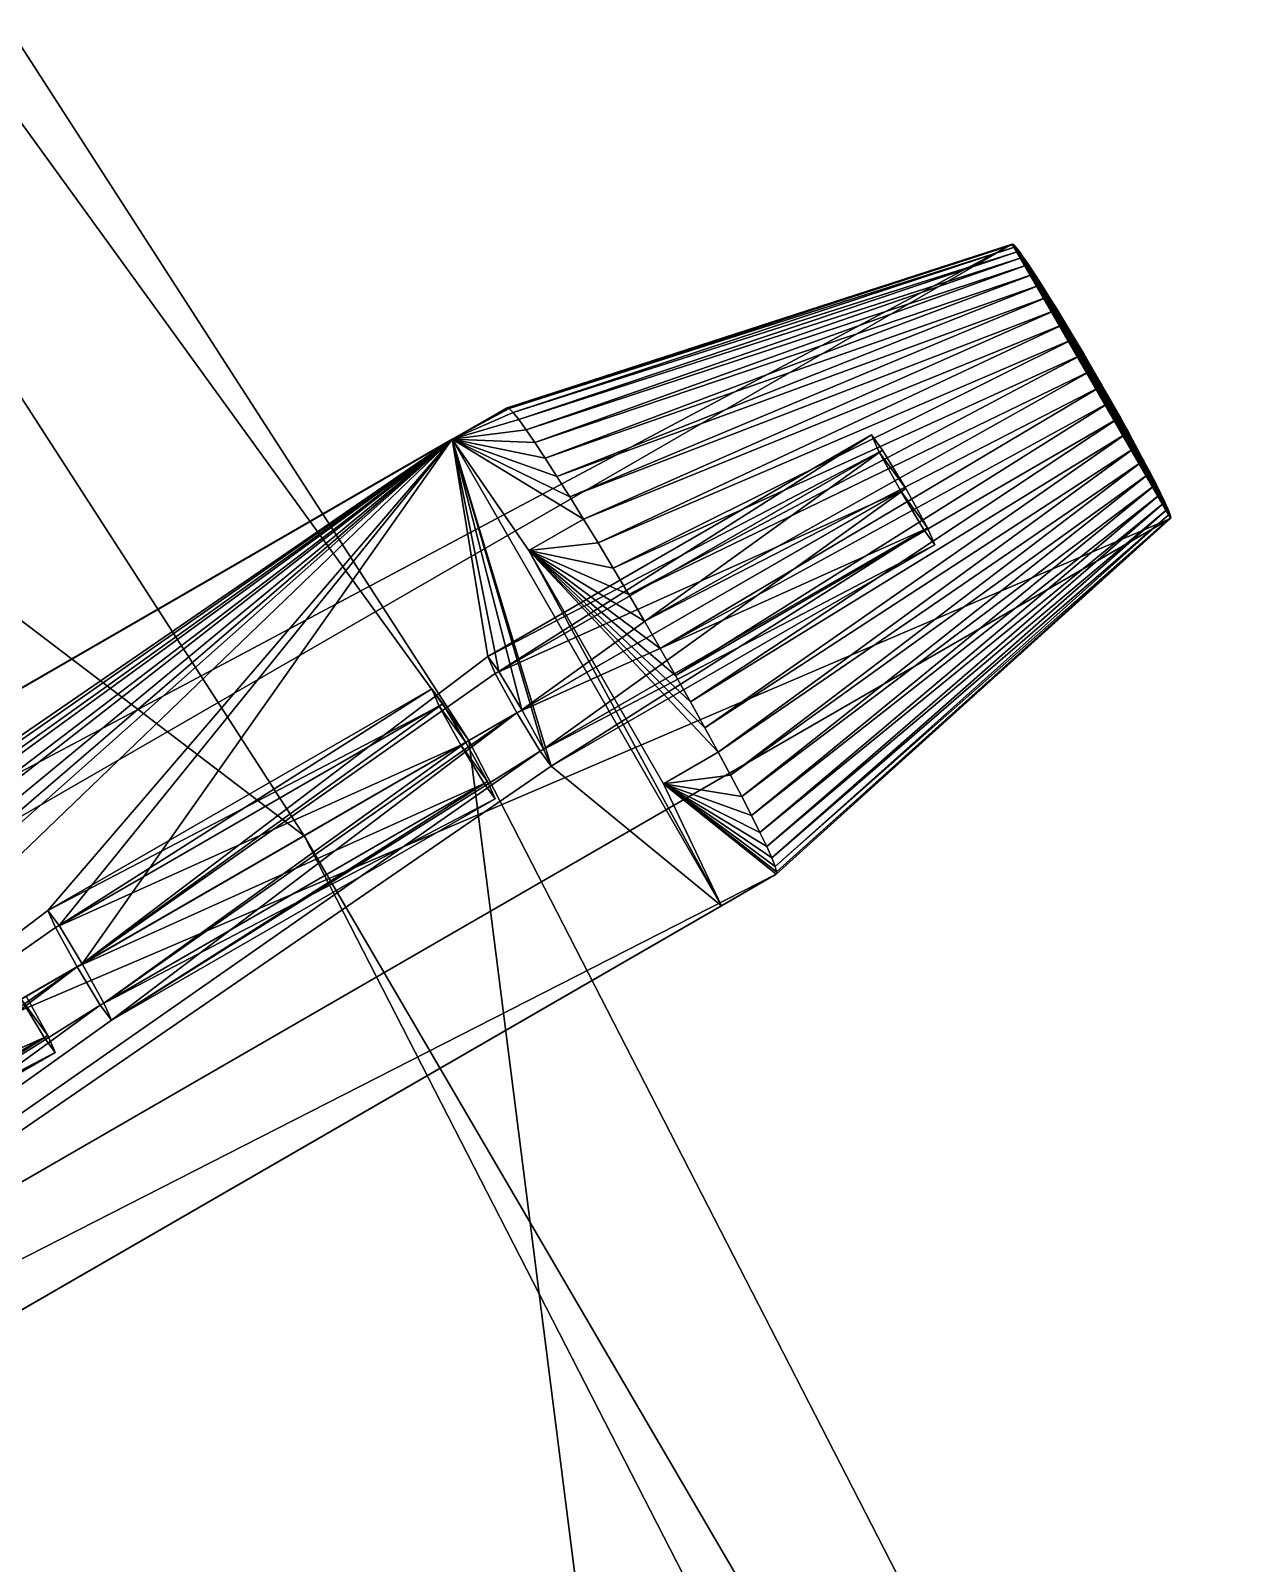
# Model space of a CAD drawing. Header units: millimetres. Extents: x -228 to 228, y -204 to 237.
# Drawn here: x 157.95 to 177.04, y 82.2 to 106.39 of the extents above; entities that cross this region are included whole.
import ezdxf

# ---------------------------------------------------------------- set-up
doc = ezdxf.new("R2010")
doc.units = ezdxf.units.MM
doc.header["$LTSCALE"] = 127.314815
for name, color, linetype in [('7287', 7, 'CONTINUOUS'), ('7288', 7, 'CONTINUOUS'), ('7291', 7, 'CONTINUOUS'), ('7406', 7, 'CONTINUOUS'), ('7407', 7, 'CONTINUOUS'), ('7410', 7, 'CONTINUOUS'), ('7524', 7, 'CONTINUOUS'), ('7525', 7, 'CONTINUOUS'), ('7526', 7, 'CONTINUOUS'), ('7533', 7, 'CONTINUOUS'), ('7535', 7, 'CONTINUOUS'), ('7536', 7, 'CONTINUOUS'), ('7537', 7, 'CONTINUOUS'), ('7538', 7, 'CONTINUOUS'), ('7540', 7, 'CONTINUOUS'), ('7541', 7, 'CONTINUOUS'), ('7542', 7, 'CONTINUOUS'), ('7544', 7, 'CONTINUOUS'), ('7548', 7, 'CONTINUOUS'), ('7549', 7, 'CONTINUOUS'), ('7550', 7, 'CONTINUOUS'), ('7551', 7, 'CONTINUOUS'), ('7554', 7, 'CONTINUOUS'), ('7576', 7, 'CONTINUOUS'), ('7577', 7, 'CONTINUOUS')]:
    doc.layers.add(name, color=color, linetype=linetype)

msp = doc.modelspace()

# ---------------------------------------------------------------- linework, layer by layer
at = {"layer": '7287', "color": 6, "linetype": 'Continuous'}
msp.add_3dface([(146.238, 84.431, 553.05), (164.87, 95.188, 79.5), (134.942, 141.595, 88.542), (146.238, 84.431, 553.05)], dxfattribs=at)
at = {"layer": '7288', "color": 6, "linetype": 'Continuous'}
for points in [[(162.269, 93.686, 79.5), (111.583, 132.261, 553.04), (132.244, 140.207, 88.591), (162.269, 93.686, 79.5)], [(143.637, 82.929, 553.05), (111.583, 132.261, 553.04), (162.269, 93.686, 79.5), (143.637, 82.929, 553.05)]]:
    msp.add_3dface(points, dxfattribs=at)
at = {"layer": '7291', "color": 6, "linetype": 'Continuous'}
for points in [[(134.942, 141.595, 88.542), (164.87, 95.188, 79.5), (132.244, 140.207, 88.591), (134.942, 141.595, 88.542)], [(164.87, 95.188, 79.5), (162.269, 93.686, 79.5), (132.244, 140.207, 88.591), (164.87, 95.188, 79.5)]]:
    msp.add_3dface(points, dxfattribs=at)
at = {"layer": '7406', "color": 6, "linetype": 'Continuous'}
for points in [[(164.87, 95.188, 79.5), (146.238, 84.431, 553.05), (172.881, 32.169, 553.042), (164.87, 95.188, 79.5)], [(190.096, 46.066, 88.542), (164.87, 95.188, 79.5), (172.881, 32.169, 553.042), (190.096, 46.066, 88.542)], [(146.238, 84.431, 553.05), (150.105, 29.785, 1025.993), (172.881, 32.169, 553.042), (146.238, 84.431, 553.05)]]:
    msp.add_3dface(points, dxfattribs=at)
at = {"layer": '7407', "color": 6, "linetype": 'Continuous'}
for points in [[(143.637, 82.929, 553.05), (162.269, 93.686, 79.5), (187.545, 44.423, 88.591), (143.637, 82.929, 553.05)], [(125.005, 72.172, 1026.6), (143.637, 82.929, 553.05), (170.333, 30.504, 553.04), (125.005, 72.172, 1026.6)], [(170.333, 30.504, 553.04), (143.637, 82.929, 553.05), (187.545, 44.423, 88.591), (170.333, 30.504, 553.04)]]:
    msp.add_3dface(points, dxfattribs=at)
at = {"layer": '7410', "color": 6, "linetype": 'Continuous'}
for points in [[(162.269, 93.686, 79.5), (164.87, 95.188, 79.5), (190.096, 46.066, 88.542), (162.269, 93.686, 79.5)], [(162.269, 93.686, 79.5), (190.096, 46.066, 88.542), (187.545, 44.423, 88.591), (162.269, 93.686, 79.5)]]:
    msp.add_3dface(points, dxfattribs=at)
at = {"layer": '7524', "color": 191, "linetype": 'Continuous', "true_color": 0xba45ff}
for points in [[(164.606, 99.943, 85.093), (130.465, 76.479, 994.106), (127.777, 78.679, 1021.128), (164.606, 99.943, 85.093)], [(130.639, 76.241, 993.399), (130.465, 76.479, 994.106), (164.606, 99.943, 85.093), (130.639, 76.241, 993.399)], [(137.405, 80.486, 817.707), (130.639, 76.241, 993.399), (164.606, 99.943, 85.093), (137.405, 80.486, 817.707)], [(137.58, 80.248, 817.001), (137.405, 80.486, 817.707), (164.606, 99.943, 85.093), (137.58, 80.248, 817.001)], [(164.606, 99.943, 85.093), (144.346, 84.493, 641.309), (137.58, 80.248, 817.001), (164.606, 99.943, 85.093)], [(144.52, 84.255, 640.603), (144.346, 84.493, 641.309), (164.606, 99.943, 85.093), (144.52, 84.255, 640.603)], [(144.885, 83.65, 640.31), (144.52, 84.255, 640.603), (164.606, 99.943, 85.093), (144.885, 83.65, 640.31)], [(151.287, 88.5, 464.911), (144.885, 83.65, 640.31), (164.606, 99.943, 85.093), (151.287, 88.5, 464.911)], [(151.461, 88.262, 464.205), (151.287, 88.5, 464.911), (164.606, 99.943, 85.093), (151.461, 88.262, 464.205)], [(151.826, 87.657, 463.912), (151.461, 88.262, 464.205), (164.606, 99.943, 85.093), (151.826, 87.657, 463.912)], [(158.227, 92.507, 288.513), (151.826, 87.657, 463.912), (164.606, 99.943, 85.093), (158.227, 92.507, 288.513)], [(158.401, 92.27, 287.807), (158.227, 92.507, 288.513), (164.606, 99.943, 85.093), (158.401, 92.27, 287.807)], [(158.766, 91.664, 287.514), (158.401, 92.27, 287.807), (164.606, 99.943, 85.093), (158.766, 91.664, 287.514)], [(165.168, 96.514, 112.115), (158.766, 91.664, 287.514), (164.606, 99.943, 85.093), (165.168, 96.514, 112.115)], [(165.342, 96.277, 111.409), (165.168, 96.514, 112.115), (164.606, 99.943, 85.093), (165.342, 96.277, 111.409)], [(165.707, 95.671, 111.116), (165.342, 96.277, 111.409), (164.606, 99.943, 85.093), (165.707, 95.671, 111.116)], [(166.049, 95.052, 111.409), (165.707, 95.671, 111.116), (164.606, 99.943, 85.093), (166.049, 95.052, 111.409)], [(166.168, 94.782, 112.115), (166.049, 95.052, 111.409), (164.606, 99.943, 85.093), (166.168, 94.782, 112.115)], [(168.856, 92.581, 85.093), (166.168, 94.782, 112.115), (164.606, 99.943, 85.093), (168.856, 92.581, 85.093)], [(165.813, 98.186, 81.416), (168.856, 92.581, 85.093), (164.606, 99.943, 85.093), (165.813, 98.186, 81.416)], [(167.938, 94.505, 81.416), (168.856, 92.581, 85.093), (165.813, 98.186, 81.416), (167.938, 94.505, 81.416)], [(165.286, 96.245, 112.822), (158.766, 91.664, 287.514), (165.168, 96.514, 112.115), (165.286, 96.245, 112.822)], [(165.628, 95.626, 113.114), (158.766, 91.664, 287.514), (165.286, 96.245, 112.822), (165.628, 95.626, 113.114)], [(159.108, 91.045, 287.807), (158.766, 91.664, 287.514), (165.628, 95.626, 113.114), (159.108, 91.045, 287.807)], [(159.227, 90.775, 288.513), (159.108, 91.045, 287.807), (165.628, 95.626, 113.114), (159.227, 90.775, 288.513)], [(159.227, 90.775, 288.513), (165.628, 95.626, 113.114), (165.993, 95.02, 112.822), (159.227, 90.775, 288.513)], [(159.227, 90.775, 288.513), (165.993, 95.02, 112.822), (132.027, 71.318, 1021.128), (159.227, 90.775, 288.513)], [(165.993, 95.02, 112.822), (166.168, 94.782, 112.115), (132.027, 71.318, 1021.128), (165.993, 95.02, 112.822)], [(132.027, 71.318, 1021.128), (166.168, 94.782, 112.115), (168.856, 92.581, 85.093), (132.027, 71.318, 1021.128)], [(158.346, 92.237, 289.22), (151.826, 87.657, 463.912), (158.227, 92.507, 288.513), (158.346, 92.237, 289.22)], [(158.688, 91.618, 289.512), (151.826, 87.657, 463.912), (158.346, 92.237, 289.22), (158.688, 91.618, 289.512)], [(152.168, 87.038, 464.205), (151.826, 87.657, 463.912), (158.688, 91.618, 289.512), (152.168, 87.038, 464.205)], [(152.287, 86.768, 464.911), (152.168, 87.038, 464.205), (158.688, 91.618, 289.512), (152.287, 86.768, 464.911)], [(158.688, 91.618, 289.512), (159.053, 91.013, 289.22), (152.287, 86.768, 464.911), (158.688, 91.618, 289.512)], [(132.027, 71.318, 1021.128), (152.287, 86.768, 464.911), (159.053, 91.013, 289.22), (132.027, 71.318, 1021.128)], [(159.053, 91.013, 289.22), (159.227, 90.775, 288.513), (132.027, 71.318, 1021.128), (159.053, 91.013, 289.22)]]:
    msp.add_3dface(points, dxfattribs=at)
at = {"layer": '7525', "color": 191, "linetype": 'Continuous', "true_color": 0xba45ff}
for points in [[(164.606, 99.943, 85.093), (127.777, 78.679, 1021.128), (165.471, 100.442, 85.139), (164.606, 99.943, 85.093)], [(127.777, 78.679, 1021.128), (128.642, 79.179, 1021.173), (165.471, 100.442, 85.139), (127.777, 78.679, 1021.128)]]:
    msp.add_3dface(points, dxfattribs=at)
at = {"layer": '7526', "color": 191, "linetype": 'Continuous', "true_color": 0xba45ff}
for points in [[(137.301, 82.157, 1012.822), (175.942, 98.693, 94.27), (173.442, 103.024, 94.27), (137.301, 82.157, 1012.822)], [(173.442, 103.024, 94.27), (175.942, 98.693, 94.27), (175.945, 98.715, 93.98), (173.442, 103.024, 94.27)], [(173.462, 103.016, 93.98), (173.442, 103.024, 94.27), (175.945, 98.715, 93.98), (173.462, 103.016, 93.98)], [(173.498, 102.978, 93.694), (173.462, 103.016, 93.98), (175.931, 98.765, 93.694), (173.498, 102.978, 93.694)], [(175.931, 98.765, 93.694), (173.462, 103.016, 93.98), (175.945, 98.715, 93.98), (175.931, 98.765, 93.694)], [(173.551, 102.912, 93.416), (173.498, 102.978, 93.694), (175.9, 98.843, 93.416), (173.551, 102.912, 93.416)], [(175.9, 98.843, 93.416), (173.498, 102.978, 93.694), (175.931, 98.765, 93.694), (175.9, 98.843, 93.416)], [(173.619, 102.819, 93.149), (173.551, 102.912, 93.416), (175.853, 98.949, 93.149), (173.619, 102.819, 93.149)], [(175.853, 98.949, 93.149), (173.551, 102.912, 93.416), (175.9, 98.843, 93.416), (175.853, 98.949, 93.149)], [(173.702, 102.699, 92.897), (173.619, 102.819, 93.149), (175.79, 99.081, 92.897), (173.702, 102.699, 92.897)], [(175.79, 99.081, 92.897), (173.619, 102.819, 93.149), (175.853, 98.949, 93.149), (175.79, 99.081, 92.897)], [(173.798, 102.554, 92.665), (173.702, 102.699, 92.897), (175.713, 99.236, 92.665), (173.798, 102.554, 92.665)], [(175.713, 99.236, 92.665), (173.702, 102.699, 92.897), (175.79, 99.081, 92.897), (175.713, 99.236, 92.665)], [(173.906, 102.386, 92.453), (173.798, 102.554, 92.665), (175.621, 99.414, 92.453), (173.906, 102.386, 92.453)], [(175.621, 99.414, 92.453), (173.798, 102.554, 92.665), (175.713, 99.236, 92.665), (175.621, 99.414, 92.453)], [(174.024, 102.197, 92.267), (173.906, 102.386, 92.453), (175.517, 99.611, 92.267), (174.024, 102.197, 92.267)], [(175.517, 99.611, 92.267), (173.906, 102.386, 92.453), (175.621, 99.414, 92.453), (175.517, 99.611, 92.267)], [(174.152, 101.99, 92.107), (174.024, 102.197, 92.267), (175.402, 99.825, 92.107), (174.152, 101.99, 92.107)], [(175.402, 99.825, 92.107), (174.024, 102.197, 92.267), (175.517, 99.611, 92.267), (175.402, 99.825, 92.107)], [(174.287, 101.768, 91.977), (174.152, 101.99, 92.107), (175.277, 100.053, 91.977), (174.287, 101.768, 91.977)], [(175.277, 100.053, 91.977), (174.152, 101.99, 92.107), (175.402, 99.825, 92.107), (175.277, 100.053, 91.977)], [(174.428, 101.534, 91.877), (174.287, 101.768, 91.977), (175.145, 100.292, 91.877), (174.428, 101.534, 91.877)], [(175.145, 100.292, 91.877), (174.287, 101.768, 91.977), (175.277, 100.053, 91.977), (175.145, 100.292, 91.877)], [(174.572, 101.29, 91.81), (174.428, 101.534, 91.877), (175.006, 100.538, 91.81), (174.572, 101.29, 91.81)], [(175.006, 100.538, 91.81), (174.428, 101.534, 91.877), (175.145, 100.292, 91.877), (175.006, 100.538, 91.81)], [(174.718, 101.041, 91.777), (174.572, 101.29, 91.81), (174.863, 100.789, 91.777), (174.718, 101.041, 91.777)], [(174.863, 100.789, 91.777), (174.572, 101.29, 91.81), (175.006, 100.538, 91.81), (174.863, 100.789, 91.777)], [(139.801, 77.827, 1012.822), (175.942, 98.693, 94.27), (137.301, 82.157, 1012.822), (139.801, 77.827, 1012.822)]]:
    msp.add_3dface(points, dxfattribs=at)
at = {"layer": '7533', "color": 191, "linetype": 'Continuous', "true_color": 0xba45ff}
for points in [[(158.224, 90.534, 464.523), (157.803, 91.108, 466.228), (157.882, 91.153, 464.23), (158.224, 90.534, 464.523)], [(158.168, 90.502, 465.935), (157.803, 91.108, 466.228), (158.224, 90.534, 464.523), (158.168, 90.502, 465.935)], [(158.342, 90.264, 465.229), (158.168, 90.502, 465.935), (158.224, 90.534, 464.523), (158.342, 90.264, 465.229)]]:
    msp.add_3dface(points, dxfattribs=at)
at = {"layer": '7535', "color": 191, "linetype": 'Continuous', "true_color": 0xba45ff}
for points in [[(164.283, 96.004, 288.831), (164.457, 95.766, 288.125), (164.402, 95.734, 289.537), (164.283, 96.004, 288.831)], [(164.457, 95.766, 288.125), (164.822, 95.16, 287.832), (164.402, 95.734, 289.537), (164.457, 95.766, 288.125)], [(164.822, 95.16, 287.832), (164.744, 95.115, 289.83), (164.402, 95.734, 289.537), (164.822, 95.16, 287.832)], [(165.164, 94.541, 288.125), (164.744, 95.115, 289.83), (164.822, 95.16, 287.832), (165.164, 94.541, 288.125)], [(165.109, 94.509, 289.537), (164.744, 95.115, 289.83), (165.164, 94.541, 288.125), (165.109, 94.509, 289.537)], [(165.283, 94.271, 288.831), (165.109, 94.509, 289.537), (165.164, 94.541, 288.125), (165.283, 94.271, 288.831)]]:
    msp.add_3dface(points, dxfattribs=at)
at = {"layer": '7536', "color": 191, "linetype": 'Continuous', "true_color": 0xba45ff}
for points in [[(158.227, 92.507, 288.513), (158.401, 92.27, 287.807), (164.283, 96.004, 288.831), (158.227, 92.507, 288.513)], [(158.227, 92.507, 288.513), (164.283, 96.004, 288.831), (164.402, 95.734, 289.537), (158.227, 92.507, 288.513)], [(158.401, 92.27, 287.807), (164.457, 95.766, 288.125), (164.283, 96.004, 288.831), (158.401, 92.27, 287.807)], [(158.346, 92.237, 289.22), (158.227, 92.507, 288.513), (164.402, 95.734, 289.537), (158.346, 92.237, 289.22)], [(164.744, 95.115, 289.83), (158.346, 92.237, 289.22), (164.402, 95.734, 289.537), (164.744, 95.115, 289.83)], [(158.401, 92.27, 287.807), (158.766, 91.664, 287.514), (164.457, 95.766, 288.125), (158.401, 92.27, 287.807)], [(158.766, 91.664, 287.514), (164.822, 95.16, 287.832), (164.457, 95.766, 288.125), (158.766, 91.664, 287.514)], [(158.688, 91.618, 289.512), (158.346, 92.237, 289.22), (164.744, 95.115, 289.83), (158.688, 91.618, 289.512)]]:
    msp.add_3dface(points, dxfattribs=at)
at = {"layer": '7537', "color": 191, "linetype": 'Continuous', "true_color": 0xba45ff}
for points in [[(171.223, 100.011, 112.433), (171.398, 99.773, 111.727), (171.342, 99.741, 113.139), (171.223, 100.011, 112.433)], [(171.398, 99.773, 111.727), (171.763, 99.167, 111.434), (171.342, 99.741, 113.139), (171.398, 99.773, 111.727)], [(171.763, 99.167, 111.434), (171.684, 99.122, 113.432), (171.342, 99.741, 113.139), (171.763, 99.167, 111.434)], [(172.105, 98.548, 111.727), (171.684, 99.122, 113.432), (171.763, 99.167, 111.434), (172.105, 98.548, 111.727)], [(172.049, 98.516, 113.139), (171.684, 99.122, 113.432), (172.105, 98.548, 111.727), (172.049, 98.516, 113.139)], [(172.223, 98.279, 112.433), (172.049, 98.516, 113.139), (172.105, 98.548, 111.727), (172.223, 98.279, 112.433)]]:
    msp.add_3dface(points, dxfattribs=at)
at = {"layer": '7538', "color": 191, "linetype": 'Continuous', "true_color": 0xba45ff}
for points in [[(165.168, 96.514, 112.115), (165.342, 96.277, 111.409), (171.223, 100.011, 112.433), (165.168, 96.514, 112.115)], [(165.168, 96.514, 112.115), (171.223, 100.011, 112.433), (171.342, 99.741, 113.139), (165.168, 96.514, 112.115)], [(165.342, 96.277, 111.409), (171.398, 99.773, 111.727), (171.223, 100.011, 112.433), (165.342, 96.277, 111.409)], [(165.286, 96.245, 112.822), (165.168, 96.514, 112.115), (171.342, 99.741, 113.139), (165.286, 96.245, 112.822)], [(171.684, 99.122, 113.432), (165.286, 96.245, 112.822), (171.342, 99.741, 113.139), (171.684, 99.122, 113.432)], [(165.342, 96.277, 111.409), (165.707, 95.671, 111.116), (171.398, 99.773, 111.727), (165.342, 96.277, 111.409)], [(165.707, 95.671, 111.116), (171.763, 99.167, 111.434), (171.398, 99.773, 111.727), (165.707, 95.671, 111.116)], [(165.628, 95.626, 113.114), (165.286, 96.245, 112.822), (171.684, 99.122, 113.432), (165.628, 95.626, 113.114)]]:
    msp.add_3dface(points, dxfattribs=at)
at = {"layer": '7540', "color": 191, "linetype": 'Continuous', "true_color": 0xba45ff}
for points in [[(164.606, 99.943, 85.093), (165.471, 100.442, 85.139), (165.505, 100.428, 84.646), (164.606, 99.943, 85.093)], [(165.567, 100.365, 84.159), (164.606, 99.943, 85.093), (165.505, 100.428, 84.646), (165.567, 100.365, 84.159)], [(165.656, 100.253, 83.686), (164.606, 99.943, 85.093), (165.567, 100.365, 84.159), (165.656, 100.253, 83.686)], [(165.772, 100.094, 83.233), (164.606, 99.943, 85.093), (165.656, 100.253, 83.686), (165.772, 100.094, 83.233)], [(165.912, 99.89, 82.806), (164.606, 99.943, 85.093), (165.772, 100.094, 83.233), (165.912, 99.89, 82.806)], [(165.813, 98.186, 81.416), (164.606, 99.943, 85.093), (166.678, 98.685, 81.462), (165.813, 98.186, 81.416)], [(166.678, 98.685, 81.462), (164.606, 99.943, 85.093), (166.461, 99.037, 81.733), (166.678, 98.685, 81.462)], [(166.461, 99.037, 81.733), (164.606, 99.943, 85.093), (166.259, 99.357, 82.05), (166.461, 99.037, 81.733)], [(166.259, 99.357, 82.05), (164.606, 99.943, 85.093), (166.075, 99.643, 82.41), (166.259, 99.357, 82.05)], [(166.075, 99.643, 82.41), (164.606, 99.943, 85.093), (165.912, 99.89, 82.806), (166.075, 99.643, 82.41)], [(166.908, 98.308, 81.24), (165.813, 98.186, 81.416), (166.678, 98.685, 81.462), (166.908, 98.308, 81.24)], [(167.146, 97.91, 81.071), (165.813, 98.186, 81.416), (166.908, 98.308, 81.24), (167.146, 97.91, 81.071)], [(167.938, 94.505, 81.416), (165.813, 98.186, 81.416), (168.803, 95.005, 81.462), (167.938, 94.505, 81.416)], [(168.803, 95.005, 81.462), (165.813, 98.186, 81.416), (168.591, 95.392, 81.24), (168.803, 95.005, 81.462)], [(168.591, 95.392, 81.24), (165.813, 98.186, 81.416), (168.365, 95.798, 81.071), (168.591, 95.392, 81.24)], [(168.365, 95.798, 81.071), (165.813, 98.186, 81.416), (168.129, 96.217, 80.957), (168.365, 95.798, 81.071)], [(168.129, 96.217, 80.957), (165.813, 98.186, 81.416), (167.886, 96.644, 80.9), (168.129, 96.217, 80.957)], [(167.886, 96.644, 80.9), (165.813, 98.186, 81.416), (167.639, 97.072, 80.9), (167.886, 96.644, 80.9)], [(167.639, 97.072, 80.9), (165.813, 98.186, 81.416), (167.391, 97.496, 80.957), (167.639, 97.072, 80.9)], [(167.391, 97.496, 80.957), (165.813, 98.186, 81.416), (167.146, 97.91, 81.071), (167.391, 97.496, 80.957)], [(168.999, 94.641, 81.733), (167.938, 94.505, 81.416), (168.803, 95.005, 81.462), (168.999, 94.641, 81.733)], [(169.176, 94.306, 82.05), (167.938, 94.505, 81.416), (168.999, 94.641, 81.733), (169.176, 94.306, 82.05)], [(168.856, 92.581, 85.093), (167.938, 94.505, 81.416), (169.721, 93.081, 85.139), (168.856, 92.581, 85.093)], [(169.721, 93.081, 85.139), (167.938, 94.505, 81.416), (169.726, 93.117, 84.646), (169.721, 93.081, 85.139)], [(169.726, 93.117, 84.646), (167.938, 94.505, 81.416), (169.702, 93.202, 84.159), (169.726, 93.117, 84.646)], [(169.702, 93.202, 84.159), (167.938, 94.505, 81.416), (169.65, 93.336, 83.686), (169.702, 93.202, 84.159)], [(169.65, 93.336, 83.686), (167.938, 94.505, 81.416), (169.57, 93.516, 83.233), (169.65, 93.336, 83.686)], [(169.57, 93.516, 83.233), (167.938, 94.505, 81.416), (169.463, 93.739, 82.806), (169.57, 93.516, 83.233)], [(169.463, 93.739, 82.806), (167.938, 94.505, 81.416), (169.331, 94.004, 82.41), (169.463, 93.739, 82.806)], [(169.331, 94.004, 82.41), (167.938, 94.505, 81.416), (169.176, 94.306, 82.05), (169.331, 94.004, 82.41)]]:
    msp.add_3dface(points, dxfattribs=at)
at = {"layer": '7541', "color": 191, "linetype": 'Continuous', "true_color": 0xba45ff}
for points in [[(165.471, 100.442, 85.139), (128.642, 79.179, 1021.173), (173.442, 103.024, 94.27), (165.471, 100.442, 85.139)], [(128.642, 79.179, 1021.173), (137.301, 82.157, 1012.822), (173.442, 103.024, 94.27), (128.642, 79.179, 1021.173)]]:
    msp.add_3dface(points, dxfattribs=at)
at = {"layer": '7542', "color": 191, "linetype": 'Continuous', "true_color": 0xba45ff}
for points in [[(165.471, 100.442, 85.139), (173.442, 103.024, 94.27), (173.462, 103.016, 93.98), (165.471, 100.442, 85.139)], [(165.471, 100.442, 85.139), (173.462, 103.016, 93.98), (165.505, 100.428, 84.646), (165.471, 100.442, 85.139)], [(173.462, 103.016, 93.98), (173.498, 102.978, 93.694), (165.505, 100.428, 84.646), (173.462, 103.016, 93.98)], [(173.498, 102.978, 93.694), (165.567, 100.365, 84.159), (165.505, 100.428, 84.646), (173.498, 102.978, 93.694)], [(173.498, 102.978, 93.694), (173.551, 102.912, 93.416), (165.567, 100.365, 84.159), (173.498, 102.978, 93.694)], [(173.551, 102.912, 93.416), (165.656, 100.253, 83.686), (165.567, 100.365, 84.159), (173.551, 102.912, 93.416)], [(173.551, 102.912, 93.416), (173.619, 102.819, 93.149), (165.656, 100.253, 83.686), (173.551, 102.912, 93.416)], [(173.619, 102.819, 93.149), (165.772, 100.094, 83.233), (165.656, 100.253, 83.686), (173.619, 102.819, 93.149)], [(173.619, 102.819, 93.149), (173.702, 102.699, 92.897), (165.772, 100.094, 83.233), (173.619, 102.819, 93.149)], [(173.702, 102.699, 92.897), (165.912, 99.89, 82.806), (165.772, 100.094, 83.233), (173.702, 102.699, 92.897)], [(173.702, 102.699, 92.897), (173.798, 102.554, 92.665), (165.912, 99.89, 82.806), (173.702, 102.699, 92.897)], [(173.798, 102.554, 92.665), (166.075, 99.643, 82.41), (165.912, 99.89, 82.806), (173.798, 102.554, 92.665)], [(173.798, 102.554, 92.665), (173.906, 102.386, 92.453), (166.075, 99.643, 82.41), (173.798, 102.554, 92.665)], [(173.906, 102.386, 92.453), (166.259, 99.357, 82.05), (166.075, 99.643, 82.41), (173.906, 102.386, 92.453)], [(173.906, 102.386, 92.453), (174.024, 102.197, 92.267), (166.259, 99.357, 82.05), (173.906, 102.386, 92.453)], [(174.024, 102.197, 92.267), (166.461, 99.037, 81.733), (166.259, 99.357, 82.05), (174.024, 102.197, 92.267)], [(174.024, 102.197, 92.267), (174.152, 101.99, 92.107), (166.461, 99.037, 81.733), (174.024, 102.197, 92.267)], [(174.152, 101.99, 92.107), (166.678, 98.685, 81.462), (166.461, 99.037, 81.733), (174.152, 101.99, 92.107)], [(174.152, 101.99, 92.107), (174.287, 101.768, 91.977), (166.678, 98.685, 81.462), (174.152, 101.99, 92.107)], [(174.287, 101.768, 91.977), (166.908, 98.308, 81.24), (166.678, 98.685, 81.462), (174.287, 101.768, 91.977)], [(174.287, 101.768, 91.977), (174.428, 101.534, 91.877), (166.908, 98.308, 81.24), (174.287, 101.768, 91.977)], [(174.428, 101.534, 91.877), (167.146, 97.91, 81.071), (166.908, 98.308, 81.24), (174.428, 101.534, 91.877)], [(174.428, 101.534, 91.877), (174.572, 101.29, 91.81), (167.146, 97.91, 81.071), (174.428, 101.534, 91.877)], [(174.572, 101.29, 91.81), (167.391, 97.496, 80.957), (167.146, 97.91, 81.071), (174.572, 101.29, 91.81)], [(174.572, 101.29, 91.81), (174.718, 101.041, 91.777), (167.391, 97.496, 80.957), (174.572, 101.29, 91.81)], [(174.718, 101.041, 91.777), (167.639, 97.072, 80.9), (167.391, 97.496, 80.957), (174.718, 101.041, 91.777)], [(174.718, 101.041, 91.777), (174.863, 100.789, 91.777), (167.639, 97.072, 80.9), (174.718, 101.041, 91.777)], [(174.863, 100.789, 91.777), (167.886, 96.644, 80.9), (167.639, 97.072, 80.9), (174.863, 100.789, 91.777)], [(174.863, 100.789, 91.777), (175.006, 100.538, 91.81), (167.886, 96.644, 80.9), (174.863, 100.789, 91.777)], [(175.006, 100.538, 91.81), (168.129, 96.217, 80.957), (167.886, 96.644, 80.9), (175.006, 100.538, 91.81)], [(175.006, 100.538, 91.81), (175.145, 100.292, 91.877), (168.129, 96.217, 80.957), (175.006, 100.538, 91.81)], [(175.145, 100.292, 91.877), (168.365, 95.798, 81.071), (168.129, 96.217, 80.957), (175.145, 100.292, 91.877)], [(175.145, 100.292, 91.877), (175.277, 100.053, 91.977), (168.365, 95.798, 81.071), (175.145, 100.292, 91.877)], [(175.277, 100.053, 91.977), (168.591, 95.392, 81.24), (168.365, 95.798, 81.071), (175.277, 100.053, 91.977)], [(175.277, 100.053, 91.977), (175.402, 99.825, 92.107), (168.591, 95.392, 81.24), (175.277, 100.053, 91.977)], [(175.402, 99.825, 92.107), (168.803, 95.005, 81.462), (168.591, 95.392, 81.24), (175.402, 99.825, 92.107)], [(175.402, 99.825, 92.107), (175.517, 99.611, 92.267), (168.803, 95.005, 81.462), (175.402, 99.825, 92.107)], [(175.517, 99.611, 92.267), (168.999, 94.641, 81.733), (168.803, 95.005, 81.462), (175.517, 99.611, 92.267)], [(175.517, 99.611, 92.267), (175.621, 99.414, 92.453), (168.999, 94.641, 81.733), (175.517, 99.611, 92.267)], [(175.621, 99.414, 92.453), (169.176, 94.306, 82.05), (168.999, 94.641, 81.733), (175.621, 99.414, 92.453)], [(175.621, 99.414, 92.453), (175.713, 99.236, 92.665), (169.176, 94.306, 82.05), (175.621, 99.414, 92.453)], [(175.713, 99.236, 92.665), (169.331, 94.004, 82.41), (169.176, 94.306, 82.05), (175.713, 99.236, 92.665)], [(175.713, 99.236, 92.665), (175.79, 99.081, 92.897), (169.331, 94.004, 82.41), (175.713, 99.236, 92.665)], [(175.79, 99.081, 92.897), (169.463, 93.739, 82.806), (169.331, 94.004, 82.41), (175.79, 99.081, 92.897)], [(175.79, 99.081, 92.897), (175.853, 98.949, 93.149), (169.463, 93.739, 82.806), (175.79, 99.081, 92.897)], [(175.853, 98.949, 93.149), (169.57, 93.516, 83.233), (169.463, 93.739, 82.806), (175.853, 98.949, 93.149)], [(175.853, 98.949, 93.149), (175.9, 98.843, 93.416), (169.57, 93.516, 83.233), (175.853, 98.949, 93.149)], [(175.9, 98.843, 93.416), (169.65, 93.336, 83.686), (169.57, 93.516, 83.233), (175.9, 98.843, 93.416)], [(175.9, 98.843, 93.416), (175.931, 98.765, 93.694), (169.65, 93.336, 83.686), (175.9, 98.843, 93.416)], [(175.931, 98.765, 93.694), (169.702, 93.202, 84.159), (169.65, 93.336, 83.686), (175.931, 98.765, 93.694)], [(175.931, 98.765, 93.694), (175.945, 98.715, 93.98), (169.702, 93.202, 84.159), (175.931, 98.765, 93.694)], [(175.945, 98.715, 93.98), (169.726, 93.117, 84.646), (169.702, 93.202, 84.159), (175.945, 98.715, 93.98)], [(175.942, 98.693, 94.27), (169.721, 93.081, 85.139), (169.726, 93.117, 84.646), (175.942, 98.693, 94.27)], [(175.945, 98.715, 93.98), (175.942, 98.693, 94.27), (169.726, 93.117, 84.646), (175.945, 98.715, 93.98)]]:
    msp.add_3dface(points, dxfattribs=at)
at = {"layer": '7544', "color": 191, "linetype": 'Continuous', "true_color": 0xba45ff}
for points in [[(132.892, 71.818, 1021.173), (168.856, 92.581, 85.093), (169.721, 93.081, 85.139), (132.892, 71.818, 1021.173)], [(132.027, 71.318, 1021.128), (168.856, 92.581, 85.093), (132.892, 71.818, 1021.173), (132.027, 71.318, 1021.128)]]:
    msp.add_3dface(points, dxfattribs=at)
at = {"layer": '7548', "color": 191, "linetype": 'Continuous', "true_color": 0xba45ff}
for points in [[(151.747, 87.611, 465.91), (157.803, 91.108, 466.228), (158.168, 90.502, 465.935), (151.747, 87.611, 465.91)], [(152.168, 87.038, 464.205), (158.224, 90.534, 464.523), (157.882, 91.153, 464.23), (152.168, 87.038, 464.205)], [(152.112, 87.006, 465.618), (151.747, 87.611, 465.91), (158.168, 90.502, 465.935), (152.112, 87.006, 465.618)], [(152.112, 87.006, 465.618), (158.168, 90.502, 465.935), (158.342, 90.264, 465.229), (152.112, 87.006, 465.618)], [(152.168, 87.038, 464.205), (152.287, 86.768, 464.911), (158.224, 90.534, 464.523), (152.168, 87.038, 464.205)], [(152.287, 86.768, 464.911), (158.342, 90.264, 465.229), (158.224, 90.534, 464.523), (152.287, 86.768, 464.911)], [(152.287, 86.768, 464.911), (152.112, 87.006, 465.618), (158.342, 90.264, 465.229), (152.287, 86.768, 464.911)]]:
    msp.add_3dface(points, dxfattribs=at)
at = {"layer": '7549', "color": 191, "linetype": 'Continuous', "true_color": 0xba45ff}
for points in [[(158.688, 91.618, 289.512), (164.744, 95.115, 289.83), (165.109, 94.509, 289.537), (158.688, 91.618, 289.512)], [(158.766, 91.664, 287.514), (159.108, 91.045, 287.807), (164.822, 95.16, 287.832), (158.766, 91.664, 287.514)], [(159.108, 91.045, 287.807), (165.164, 94.541, 288.125), (164.822, 95.16, 287.832), (159.108, 91.045, 287.807)], [(159.053, 91.013, 289.22), (158.688, 91.618, 289.512), (165.109, 94.509, 289.537), (159.053, 91.013, 289.22)], [(159.053, 91.013, 289.22), (165.109, 94.509, 289.537), (165.283, 94.271, 288.831), (159.053, 91.013, 289.22)], [(159.108, 91.045, 287.807), (159.227, 90.775, 288.513), (165.164, 94.541, 288.125), (159.108, 91.045, 287.807)], [(159.227, 90.775, 288.513), (165.283, 94.271, 288.831), (165.164, 94.541, 288.125), (159.227, 90.775, 288.513)], [(159.227, 90.775, 288.513), (159.053, 91.013, 289.22), (165.283, 94.271, 288.831), (159.227, 90.775, 288.513)]]:
    msp.add_3dface(points, dxfattribs=at)
at = {"layer": '7550', "color": 191, "linetype": 'Continuous', "true_color": 0xba45ff}
for points in [[(165.628, 95.626, 113.114), (171.684, 99.122, 113.432), (172.049, 98.516, 113.139), (165.628, 95.626, 113.114)], [(165.707, 95.671, 111.116), (166.049, 95.052, 111.409), (171.763, 99.167, 111.434), (165.707, 95.671, 111.116)], [(166.049, 95.052, 111.409), (172.105, 98.548, 111.727), (171.763, 99.167, 111.434), (166.049, 95.052, 111.409)], [(165.993, 95.02, 112.822), (165.628, 95.626, 113.114), (172.049, 98.516, 113.139), (165.993, 95.02, 112.822)], [(165.993, 95.02, 112.822), (172.049, 98.516, 113.139), (172.223, 98.279, 112.433), (165.993, 95.02, 112.822)], [(166.049, 95.052, 111.409), (166.168, 94.782, 112.115), (172.105, 98.548, 111.727), (166.049, 95.052, 111.409)], [(166.168, 94.782, 112.115), (172.223, 98.279, 112.433), (172.105, 98.548, 111.727), (166.168, 94.782, 112.115)], [(166.168, 94.782, 112.115), (165.993, 95.02, 112.822), (172.223, 98.279, 112.433), (166.168, 94.782, 112.115)]]:
    msp.add_3dface(points, dxfattribs=at)
at = {"layer": '7551', "color": 191, "linetype": 'Continuous', "true_color": 0xba45ff}
for points in [[(175.942, 98.693, 94.27), (139.801, 77.827, 1012.822), (169.721, 93.081, 85.139), (175.942, 98.693, 94.27)], [(139.801, 77.827, 1012.822), (132.892, 71.818, 1021.173), (169.721, 93.081, 85.139), (139.801, 77.827, 1012.822)]]:
    msp.add_3dface(points, dxfattribs=at)
at = {"layer": '7554', "color": 191, "linetype": 'Continuous', "true_color": 0xba45ff}
for points in [[(160.27, 124.582, 96.084), (126.287, 100.152, 1012.729), (162.949, 120.36, 96.071), (160.27, 124.582, 96.084)], [(162.949, 120.36, 96.071), (126.287, 100.152, 1012.729), (128.966, 95.93, 1012.716), (162.949, 120.36, 96.071)]]:
    msp.add_3dface(points, dxfattribs=at)
at = {"layer": '7576', "color": 191, "linetype": 'Continuous', "true_color": 0xba45ff}
for points in [[(152.402, 121.689, 86.956), (117.771, 96.793, 1021.083), (160.27, 124.582, 96.084), (152.402, 121.689, 86.956)], [(117.771, 96.793, 1021.083), (126.287, 100.152, 1012.729), (160.27, 124.582, 96.084), (117.771, 96.793, 1021.083)]]:
    msp.add_3dface(points, dxfattribs=at)
at = {"layer": '7577', "color": 191, "linetype": 'Continuous', "true_color": 0xba45ff}
msp.add_3dface([(162.949, 120.36, 96.071), (128.966, 95.93, 1012.716), (156.957, 114.513, 86.934), (162.949, 120.36, 96.071)], dxfattribs=at)

doc.saveas('drawing.dxf')
